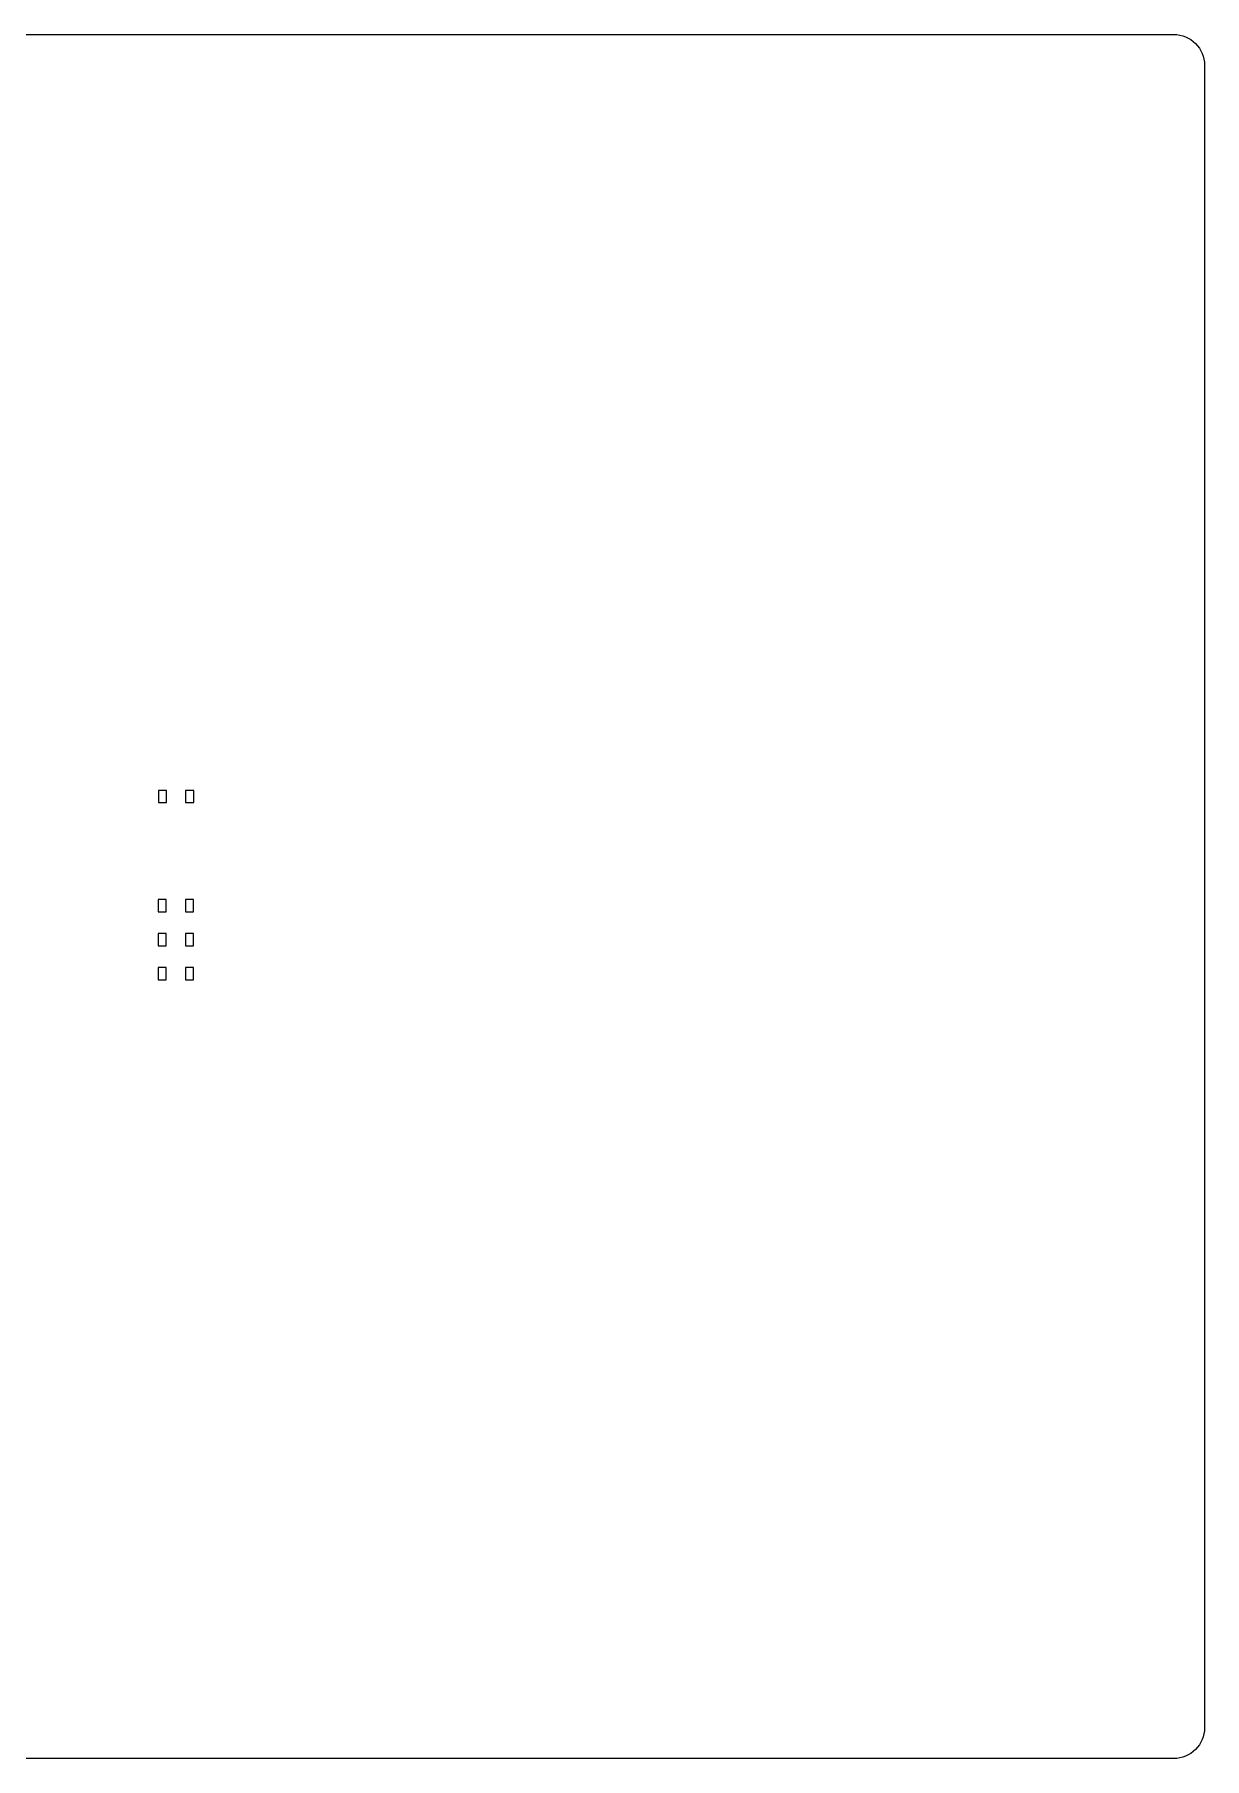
# Model space of a CAD drawing. Extents: x -190 to 190, y -140 to 140.
# Drawn here: x 0 to 190, y -140 to 140 of the extents above; entities that cross this region are included whole.
import ezdxf

# ---------------------------------------------------------------- set-up
doc = ezdxf.new("R2010")
doc.units = 0
doc.header["$MEASUREMENT"] = 0
doc.layers.get('0').update_dxf_attribs({"linetype": 'CONTINUOUS'})

msp = doc.modelspace()

# ---------------------------------------------------------------- linework, layer by layer
msp.add_lwpolyline([(-190, 135, -0.414214), (-185, 140), (-185, 140), (185, 140), (185, 140, -0.414214), (190, 135), (190, 135), (190, -135), (190, -135, -0.414214), (185, -140), (185, -140), (-185, -140), (-185, -140, -0.414214), (-190, -135), (-190, -135), (-190, 135)], format="xyb")
for points in [[(21.45, 17.24), (20.15, 17.24), (20.15, 17.24), (20.15, 15.24), (20.15, 15.24), (21.45, 15.24), (21.45, 15.24), (21.45, 17.24)], [(25.85, 17.24), (24.55, 17.24), (24.55, 17.24), (24.55, 15.24), (24.55, 15.24), (25.85, 15.24), (25.85, 15.24), (25.85, 17.24)], [(21.4, -0.51), (20.1, -0.51), (20.1, -0.51), (20.1, -2.51), (20.1, -2.51), (21.4, -2.51), (21.4, -2.51), (21.4, -0.51)], [(25.8, -0.51), (24.5, -0.51), (24.5, -0.51), (24.5, -2.51), (24.5, -2.51), (25.8, -2.51), (25.8, -2.51), (25.8, -0.51)], [(21.4, -6.01), (20.1, -6.01), (20.1, -6.01), (20.1, -8.01), (20.1, -8.01), (21.4, -8.01), (21.4, -8.01), (21.4, -6.01)], [(25.8, -6.01), (24.5, -6.01), (24.5, -6.01), (24.5, -8.01), (24.5, -8.01), (25.8, -8.01), (25.8, -8.01), (25.8, -6.01)], [(21.4, -11.51), (20.1, -11.51), (20.1, -11.51), (20.1, -13.51), (20.1, -13.51), (21.4, -13.51), (21.4, -13.51), (21.4, -11.51)], [(25.8, -11.51), (24.5, -11.51), (24.5, -11.51), (24.5, -13.51), (24.5, -13.51), (25.8, -13.51), (25.8, -13.51), (25.8, -11.51)]]:
    msp.add_lwpolyline(points)

doc.saveas('drawing.dxf')
